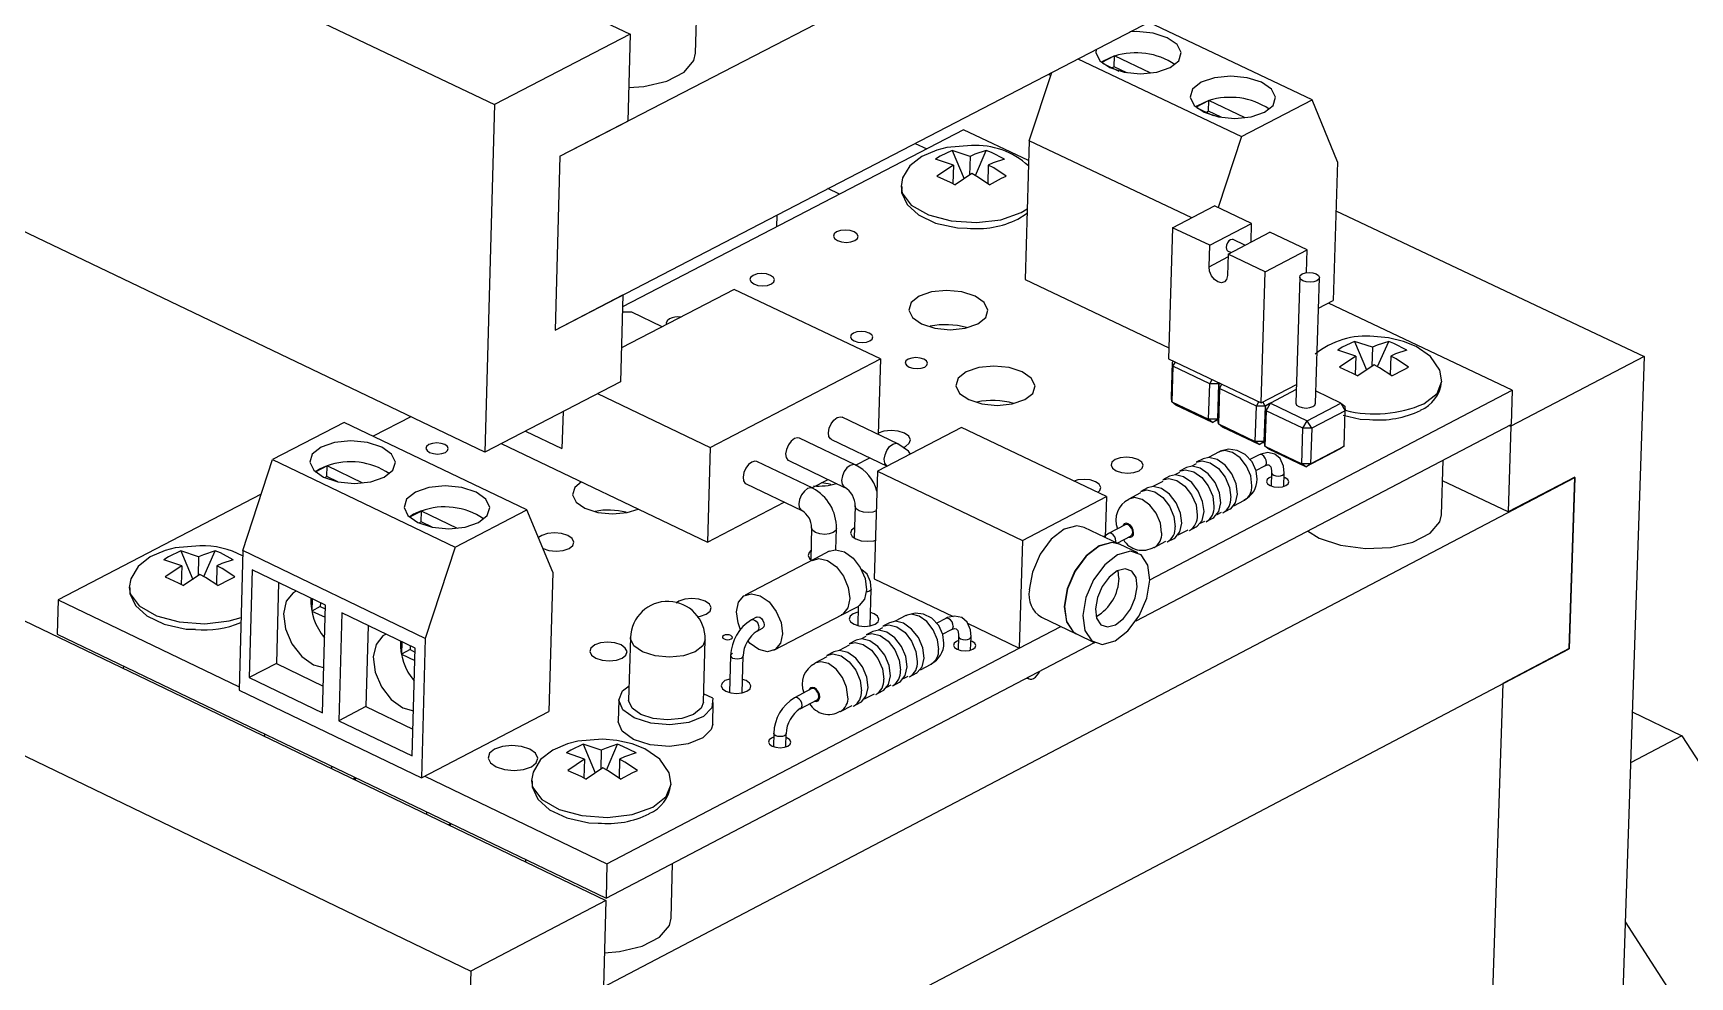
# Model space of a CAD drawing. Extents: x 0 to 159, y 0 to 236.
# Drawn here: x 142.83 to 153.61, y 147.94 to 154.09 of the extents above; entities that cross this region are included whole.
import ezdxf

# ---------------------------------------------------------------- set-up
doc = ezdxf.new("R2010")
doc.units = 0
doc.layers.get('0').update_dxf_attribs({"linetype": 'CONTINUOUS'})

msp = doc.modelspace()

# ---------------------------------------------------------------- linework, layer by layer
at = {"color": 7, "linetype": 'CONTINUOUS'}
for p, q in [((146.257, 153.285), (153.047, 156.799)), ((142.531, 156.067), (146.715, 154.08)), ((141.647, 155.614), (145.831, 153.623)), ((146.226, 152.154), (153.01, 155.674)), ((147.14, 153.956), (147.151, 154.319)), ((151.154, 153.653), (150.087, 154.158)), ((146.715, 154.08), (145.831, 153.623)), ((146.715, 154.08), (146.699, 153.514)), ((149.627, 153.919), (150.694, 153.413)), ((149.867, 153.938), (149.784, 153.895)), ((149.789, 153.891), (149.895, 153.84)), ((149.865, 153.868), (149.867, 153.938)), ((150.103, 153.826), (149.867, 153.938)), ((149.311, 153.386), (149.458, 153.831)), ((149.434, 153.819), (149.451, 153.811)), ((149.865, 153.868), (149.851, 153.861)), ((149.947, 153.829), (149.865, 153.868)), ((145.831, 153.623), (145.769, 151.36)), ((150.48, 153.648), (150.397, 153.605)), ((150.403, 153.6), (150.509, 153.55)), ((150.478, 153.578), (150.465, 153.571)), ((150.478, 153.578), (150.48, 153.648)), ((150.561, 153.539), (150.478, 153.578)), ((150.717, 153.536), (150.48, 153.648)), ((150.694, 153.413), (151.154, 153.653)), ((151.318, 153.25), (151.154, 153.653)), ((146.257, 153.285), (146.699, 153.514)), ((148.884, 153.457), (146.665, 152.306)), ((149.307, 153.257), (148.884, 153.457)), ((145.769, 151.36), (141.592, 153.358)), ((148.569, 153.369), (148.645, 153.333)), ((149.311, 153.386), (149.284, 152.483)), ((150.369, 152.885), (149.311, 153.386)), ((150.694, 153.413), (150.541, 152.951)), ((146.257, 153.285), (146.226, 152.154)), ((148.818, 153.228), (148.702, 153.266)), ((148.926, 153.284), (148.81, 153.323)), ((148.81, 153.323), (148.888, 153.139)), ((148.926, 153.284), (148.923, 153.162)), ((148.961, 153.159), (149.032, 153.323)), ((151.318, 153.25), (151.289, 152.346)), ((148.818, 153.228), (148.711, 153.156)), ((148.818, 153.228), (148.814, 153.108)), ((148.937, 153.172), (148.83, 153.1)), ((149.045, 153.228), (149.041, 153.107)), ((148.077, 153.038), (148.001, 153.075)), ((149.259, 152.919), (149.298, 152.942)), ((150.244, 152.82), (150.517, 152.962)), ((150.759, 152.848), (150.517, 152.962)), ((151.308, 152.931), (153.313, 151.981)), ((147.668, 152.902), (147.666, 152.825)), ((150.244, 152.82), (150.218, 151.967)), ((150.486, 152.706), (150.244, 152.82)), ((150.486, 152.706), (150.759, 152.848)), ((150.755, 152.727), (150.759, 152.848)), ((150.482, 152.566), (150.486, 152.706)), ((150.606, 152.649), (150.878, 152.791)), ((150.715, 152.706), (150.638, 152.743)), ((151.12, 152.676), (150.878, 152.791)), ((150.606, 152.649), (150.601, 152.509)), ((150.603, 152.67), (150.626, 152.659)), ((150.847, 152.534), (150.606, 152.649)), ((150.847, 152.534), (151.12, 152.676)), ((151.116, 152.528), (151.12, 152.676)), ((149.284, 152.483), (150.22, 152.038)), ((150.821, 151.68), (150.847, 152.534)), ((151.072, 152.499), (151.046, 151.681)), ((151.175, 151.677), (151.201, 152.495)), ((146.226, 152.154), (146.667, 152.383)), ((146.667, 152.383), (146.651, 151.818)), ((147.391, 152.419), (146.657, 152.038)), ((148.343, 151.966), (147.391, 152.419)), ((146.725, 152.27), (146.664, 152.27)), ((146.922, 152.176), (146.725, 152.27)), ((151.195, 152.296), (151.289, 152.346)), ((152.455, 151.763), (151.26, 152.33)), ((151.545, 152.042), (151.428, 152.08)), ((151.428, 152.08), (151.507, 151.895)), ((151.579, 151.916), (151.651, 152.08)), ((147.235, 151.389), (148.343, 151.966)), ((148.343, 151.966), (148.329, 151.475)), ((150.218, 151.967), (150.821, 151.68)), ((150.237, 151.715), (150.244, 151.946)), ((150.251, 151.951), (150.244, 151.946)), ((150.247, 151.918), (150.244, 151.946)), ((150.247, 151.918), (150.263, 151.946)), ((151.437, 151.985), (151.32, 152.023)), ((151.437, 151.985), (151.33, 151.913)), ((151.437, 151.985), (151.433, 151.864)), ((151.545, 152.042), (151.541, 151.918)), ((151.665, 151.985), (151.661, 151.864)), ((153.313, 151.981), (152.447, 151.528)), ((153.313, 151.981), (153.054, 144.213)), ((150.247, 151.918), (150.24, 151.687)), ((150.487, 151.804), (150.247, 151.918)), ((150.487, 151.804), (150.503, 151.832)), ((151.556, 151.928), (151.45, 151.856)), ((146.651, 151.818), (145.769, 151.36)), ((146.501, 151.74), (147.235, 151.389)), ((150.097, 150.529), (152.455, 151.763)), ((150.479, 151.573), (150.487, 151.804)), ((150.544, 151.804), (150.487, 151.804)), ((150.544, 151.804), (150.536, 151.573)), ((150.544, 151.804), (150.537, 151.815)), ((150.54, 151.571), (150.547, 151.802)), ((150.55, 151.774), (150.543, 151.543)), ((150.552, 151.808), (150.544, 151.804)), ((150.554, 151.807), (150.547, 151.802)), ((150.55, 151.774), (150.547, 151.802)), ((150.55, 151.774), (150.566, 151.801)), ((150.79, 151.659), (150.55, 151.774)), ((150.821, 151.68), (151.05, 151.8)), ((151.049, 151.766), (150.881, 151.679)), ((151.05, 151.8), (151.05, 151.8)), ((151.34, 151.679), (151.178, 151.756)), ((152.455, 151.763), (152.448, 151.54)), ((146.277, 151.624), (146.27, 151.382)), ((150.24, 151.687), (150.237, 151.715)), ((150.24, 151.687), (150.479, 151.573)), ((150.266, 151.666), (150.24, 151.687)), ((150.505, 151.552), (150.266, 151.666)), ((150.782, 151.429), (150.79, 151.659)), ((150.79, 151.659), (150.806, 151.687)), ((150.847, 151.659), (150.79, 151.659)), ((150.847, 151.659), (150.831, 151.686)), ((150.847, 151.659), (150.839, 151.429)), ((150.843, 151.427), (150.85, 151.658)), ((150.853, 151.629), (150.846, 151.399)), ((150.874, 151.674), (150.847, 151.659)), ((150.881, 151.679), (150.85, 151.658)), ((150.853, 151.629), (150.85, 151.658)), ((150.853, 151.629), (150.881, 151.679)), ((151.093, 151.515), (150.853, 151.629)), ((150.881, 151.679), (151.121, 151.564)), ((151.121, 151.564), (151.34, 151.679)), ((151.368, 151.629), (151.15, 151.515)), ((151.34, 151.679), (151.368, 151.629)), ((151.34, 151.679), (151.366, 151.658)), ((151.361, 151.399), (151.368, 151.629)), ((151.366, 151.658), (151.368, 151.629)), ((144.853, 151.552), (144.387, 151.311)), ((146.042, 150.983), (144.853, 151.552)), ((145.287, 151.59), (145.041, 151.463)), ((148.457, 151.414), (148.094, 151.587)), ((148.87, 151.52), (148.324, 151.235)), ((149.814, 151.07), (148.87, 151.52)), ((150.007, 150.262), (152.448, 151.54)), ((150.536, 151.573), (150.479, 151.573)), ((150.505, 151.552), (150.479, 151.573)), ((150.505, 151.552), (150.536, 151.573)), ((150.54, 151.57), (150.505, 151.552)), ((150.536, 151.573), (150.54, 151.575)), ((150.543, 151.543), (150.54, 151.571)), ((150.543, 151.543), (150.782, 151.429)), ((150.569, 151.522), (150.543, 151.543)), ((150.809, 151.408), (150.569, 151.522)), ((151.086, 151.284), (151.093, 151.515)), ((151.093, 151.515), (151.121, 151.564)), ((151.15, 151.515), (151.093, 151.515)), ((151.15, 151.515), (151.121, 151.564)), ((151.15, 151.515), (151.143, 151.284)), ((152.447, 151.528), (152.429, 150.97)), ((152.436, 151.534), (152.447, 151.528)), ((145.875, 151.415), (147.217, 150.773)), ((146.032, 151.496), (146.27, 151.382)), ((148.179, 151.276), (147.816, 151.45)), ((148.024, 151.442), (148.387, 151.268)), ((150.839, 151.429), (150.782, 151.429)), ((150.809, 151.408), (150.782, 151.429)), ((150.809, 151.408), (150.839, 151.429)), ((150.843, 151.426), (150.809, 151.408)), ((150.839, 151.429), (150.843, 151.431)), ((150.846, 151.399), (150.843, 151.427)), ((144.192, 150.718), (144.387, 151.311)), ((144.387, 151.311), (145.576, 150.741)), ((147.235, 151.389), (147.217, 150.773)), ((147.902, 151.125), (147.538, 151.298)), ((147.746, 151.304), (148.109, 151.13)), ((148.181, 151.275), (148.273, 151.323)), ((150.443, 151.316), (150.399, 151.293)), ((150.547, 151.361), (150.478, 151.325)), ((150.807, 151.342), (150.748, 151.311)), ((150.846, 151.399), (151.086, 151.284)), ((150.872, 151.378), (150.846, 151.399)), ((151.112, 151.264), (150.872, 151.378)), ((151.33, 151.378), (151.112, 151.264)), ((151.143, 151.284), (151.361, 151.399)), ((151.361, 151.399), (151.33, 151.378)), ((151.994, 150.952), (152.005, 151.308)), ((144.741, 151.27), (144.664, 151.23)), ((144.739, 151.2), (144.725, 151.192)), ((144.739, 151.2), (144.741, 151.27)), ((144.811, 151.165), (144.739, 151.2)), ((144.975, 151.158), (144.741, 151.27)), ((146.101, 147.649), (152.862, 151.194)), ((148.324, 151.235), (148.303, 150.535)), ((148.324, 151.235), (149.268, 150.785)), ((150.225, 151.202), (150.182, 151.179)), ((150.289, 151.226), (150.26, 151.211)), ((150.334, 151.259), (150.29, 151.236)), ((150.398, 151.283), (150.369, 151.268)), ((150.787, 151.24), (150.844, 151.27)), ((150.889, 151.224), (150.887, 151.138)), ((150.889, 151.224), (150.89, 151.223)), ((150.968, 151.136), (150.97, 151.222)), ((151.143, 151.284), (151.086, 151.284)), ((151.112, 151.264), (151.086, 151.284)), ((151.112, 151.264), (151.143, 151.284)), ((152.862, 151.197), (152.429, 150.97)), ((152.825, 150.082), (152.862, 151.197)), ((152.862, 151.194), (152.825, 150.079)), ((152.862, 151.194), (152.859, 151.195)), ((144.313, 151.085), (142.99, 150.398)), ((147.468, 151.152), (147.832, 150.979)), ((147.896, 151.127), (148.002, 151.182)), ((150.036, 151.094), (149.959, 151.054)), ((150.081, 151.126), (150.037, 151.104)), ((150.18, 151.169), (150.116, 151.136)), ((152.429, 150.97), (152.001, 151.173)), ((145.355, 150.976), (145.278, 150.936)), ((145.353, 150.906), (145.355, 150.976)), ((145.59, 150.863), (145.355, 150.976)), ((145.576, 150.741), (146.042, 150.983)), ((146.21, 150.579), (146.042, 150.983)), ((147.217, 150.773), (147.717, 151.034)), ((148.178, 151.009), (148.172, 150.8)), ((149.268, 150.785), (149.814, 151.07)), ((149.814, 151.07), (149.806, 150.804)), ((150.534, 150.953), (150.563, 150.968)), ((150.572, 150.964), (150.615, 150.987)), ((150.643, 151.01), (150.712, 151.046)), ((145.353, 150.906), (145.338, 150.898)), ((145.425, 150.871), (145.353, 150.906)), ((147.895, 150.867), (147.889, 150.66)), ((148.053, 150.724), (148.057, 150.862)), ((149.897, 150.76), (149.67, 150.869)), ((149.936, 150.887), (149.827, 150.83)), ((150.354, 150.85), (150.398, 150.873)), ((150.425, 150.896), (150.454, 150.911)), ((150.463, 150.907), (150.506, 150.93)), ((146.138, 150.817), (146.117, 150.803)), ((149.268, 150.785), (149.247, 150.084)), ((149.827, 150.83), (149.797, 150.808)), ((149.883, 150.767), (149.974, 150.815)), ((150.018, 150.703), (149.899, 150.76)), ((150.125, 150.739), (150.201, 150.779)), ((150.21, 150.775), (150.254, 150.797)), ((150.281, 150.821), (150.345, 150.854)), ((143.796, 150.62), (143.679, 150.659)), ((143.905, 150.677), (143.789, 150.716)), ((143.789, 150.716), (143.867, 150.531)), ((143.905, 150.677), (143.902, 150.555)), ((143.94, 150.549), (144.012, 150.716)), ((144.192, 150.718), (144.168, 149.81)), ((145.38, 150.147), (144.192, 150.718)), ((145.576, 150.741), (145.38, 150.147)), ((147.908, 150.661), (147.462, 150.428)), ((148.009, 150.714), (147.892, 150.652)), ((143.796, 150.62), (143.688, 150.548)), ((143.796, 150.62), (143.792, 150.498)), ((143.914, 150.563), (143.807, 150.491)), ((144.024, 150.62), (144.021, 150.496)), ((144.253, 150.593), (144.235, 149.892)), ((144.73, 150.364), (144.253, 150.593)), ((146.21, 150.579), (146.185, 149.672)), ((149.895, 150.539), (149.891, 150.588)), ((142.391, 150.445), (146.556, 148.441)), ((144.425, 150.511), (144.411, 149.983)), ((148.276, 150.228), (148.283, 150.468)), ((148.303, 150.535), (148.816, 150.29)), ((142.99, 150.398), (142.984, 150.174)), ((142.99, 150.398), (144.169, 149.831)), ((144.645, 150.405), (144.642, 150.325)), ((144.697, 150.354), (144.642, 150.325)), ((144.642, 150.325), (144.728, 150.284)), ((144.698, 150.379), (144.697, 150.354)), ((144.697, 150.354), (144.729, 150.339)), ((144.711, 149.663), (144.73, 150.364)), ((147.03, 150.39), (147.013, 150.377)), ((148.079, 150.294), (148.197, 150.355)), ((148.198, 150.356), (148.195, 150.23)), ((144.837, 150.313), (144.818, 149.611)), ((145.314, 150.084), (144.837, 150.313)), ((145.008, 150.23), (144.994, 149.703)), ((147.537, 150.285), (147.503, 150.267)), ((147.541, 150.195), (147.575, 150.213)), ((147.65, 150.07), (148.096, 150.303)), ((148.357, 150.216), (148.328, 150.201)), ((148.403, 150.249), (148.359, 150.226)), ((148.508, 150.295), (148.438, 150.258)), ((148.769, 150.276), (148.709, 150.245)), ((148.91, 150.245), (149.247, 150.084)), ((149.247, 150.084), (149.517, 150.225)), ((149.391, 150.285), (149.618, 150.177)), ((142.984, 150.174), (146.557, 148.455)), ((145.228, 150.125), (145.226, 150.045)), ((145.38, 150.147), (145.356, 149.239)), ((146.557, 148.455), (149.737, 150.12)), ((146.716, 150.152), (146.704, 149.745)), ((147.191, 149.731), (147.202, 150.138)), ((148.184, 150.135), (148.14, 150.112)), ((148.248, 150.159), (148.219, 150.144)), ((148.293, 150.192), (148.25, 150.169)), ((148.748, 150.174), (148.806, 150.204)), ((148.852, 150.158), (148.849, 150.072)), ((148.852, 150.158), (148.852, 150.157)), ((148.93, 150.07), (148.933, 150.156)), ((149.619, 150.176), (149.739, 150.119)), ((145.281, 150.074), (145.226, 150.045)), ((145.226, 150.045), (145.312, 150.004)), ((145.282, 150.099), (145.281, 150.074)), ((145.281, 150.074), (145.313, 150.058)), ((145.295, 149.382), (145.314, 150.084)), ((146.07, 146.528), (152.825, 150.079)), ((146.563, 148.679), (149.247, 150.084)), ((147.368, 150.035), (147.361, 149.795)), ((147.442, 149.792), (147.449, 150.033)), ((147.994, 150.026), (147.917, 149.986)), ((148.039, 150.059), (147.995, 150.036)), ((148.139, 150.102), (148.074, 150.068)), ((152.825, 150.082), (152.393, 149.854)), ((141.511, 149.989), (145.676, 147.98)), ((143.416, 149.966), (143.415, 149.952)), ((144.411, 149.983), (144.235, 149.892)), ((144.235, 149.892), (144.711, 149.663)), ((144.411, 149.983), (144.716, 149.837)), ((144.652, 149.975), (144.719, 149.957)), ((148.494, 149.886), (148.523, 149.901)), ((148.532, 149.897), (148.576, 149.92)), ((148.603, 149.943), (148.673, 149.98)), ((144.168, 149.81), (145.356, 149.239)), ((147.251, 149.757), (147.192, 149.786)), ((147.893, 149.818), (147.784, 149.761)), ((148.24, 149.753), (148.304, 149.786)), ((148.313, 149.782), (148.357, 149.805)), ((148.384, 149.829), (148.413, 149.844)), ((148.423, 149.839), (148.466, 149.862)), ((149.296, 149.889), (149.31, 149.883)), ((152.393, 149.854), (152.247, 145.403)), ((144.994, 149.703), (144.818, 149.611)), ((144.994, 149.703), (145.3, 149.556)), ((145.235, 149.695), (145.303, 149.676)), ((146.64, 149.747), (146.636, 149.607)), ((147.251, 149.589), (147.255, 149.729)), ((147.821, 149.689), (147.931, 149.747)), ((148.083, 149.671), (148.159, 149.711)), ((148.168, 149.706), (148.212, 149.729)), ((144.818, 149.611), (145.295, 149.382)), ((145.356, 149.239), (146.185, 149.672)), ((153.236, 149.668), (153.56, 149.513)), ((144.332, 149.511), (144.339, 149.522)), ((147.649, 149.529), (147.646, 149.443)), ((147.727, 149.44), (147.73, 149.527)), ((153.56, 149.513), (153.225, 149.336)), ((153.56, 149.513), (159.08, 140.966)), ((146.416, 149.361), (146.299, 149.401)), ((146.416, 149.361), (146.308, 149.288)), ((146.526, 149.419), (146.408, 149.458)), ((146.408, 149.458), (146.487, 149.272)), ((146.416, 149.361), (146.412, 149.239)), ((146.526, 149.419), (146.522, 149.295)), ((146.56, 149.29), (146.632, 149.458)), ((146.645, 149.361), (146.642, 149.238)), ((144.77, 149.314), (144.77, 149.3)), ((145.377, 149.25), (146.563, 148.679)), ((146.535, 149.304), (146.428, 149.231)), ((145.389, 149.016), (145.389, 149.002)), ((146.033, 148.706), (146.033, 148.692)), ((146.563, 148.679), (146.557, 148.455)), ((146.98, 148.326), (146.99, 148.682)), ((146.556, 148.441), (145.676, 147.98)), ((146.556, 148.441), (146.54, 147.879)), ((153.19, 148.301), (158.224, 140.503)), ((145.676, 147.98), (145.462, 140.163))]:
    msp.add_line(p, q, dxfattribs=at)
at = {"color": 8, "linetype": 'CONTINUOUS'}
for p, q in [((150.482, 152.566), (150.605, 152.63)), ((144.912, 149.232), (144.923, 149.241)), ((145.531, 148.934), (145.542, 148.943))]:
    msp.add_line(p, q, dxfattribs=at)
at = {"color": 7, "linetype": 'CONTINUOUS'}
for points in [[(149.747, 153.981), (149.745, 153.96), (149.771, 153.907), (149.836, 153.862), (149.929, 153.833), (150.036, 153.822), (150.141, 153.833), (150.229, 153.862), (150.285, 153.907), (150.301, 153.96), (150.275, 154.012), (150.21, 154.057), (150.118, 154.087), (150.01, 154.097), (149.967, 154.095)], [(146.705, 153.732), (146.804, 153.74), (146.952, 153.775), (147.065, 153.833), (147.129, 153.908), (147.14, 153.956)], [(149.867, 153.938), (149.788, 153.902), (149.783, 153.898)], [(150.431, 153.767), (150.375, 153.722), (150.359, 153.669), (150.385, 153.616), (150.45, 153.572), (150.543, 153.542), (150.65, 153.531), (150.755, 153.542), (150.843, 153.572), (150.899, 153.616), (150.915, 153.669), (150.889, 153.722), (150.824, 153.767), (150.731, 153.796), (150.624, 153.807), (150.518, 153.796), (150.431, 153.767)], [(150.48, 153.648), (150.402, 153.611), (150.396, 153.607)], [(148.935, 153.355), (148.775, 153.342), (148.71, 153.326), (148.613, 153.284), (148.535, 153.223), (148.486, 153.144), (148.477, 153.089)], [(148.81, 153.323), (148.731, 153.285), (148.702, 153.266)], [(149.032, 153.323), (148.958, 153.299), (148.926, 153.284)], [(149.151, 153.266), (149.066, 153.309), (149.032, 153.323)], [(149.151, 153.266), (149.077, 153.242), (149.045, 153.228)], [(148.711, 153.156), (148.796, 153.117), (148.83, 153.1)], [(149.052, 153.1), (148.971, 153.153), (148.937, 153.172)], [(149.161, 153.156), (149.08, 153.209), (149.045, 153.228)], [(149.052, 153.1), (149.131, 153.142), (149.161, 153.156)], [(148.477, 153.091), (148.484, 153.046), (148.544, 152.968), (148.655, 152.905), (148.803, 152.865), (148.968, 152.854), (149.127, 152.872), (149.259, 152.919)], [(148.482, 153.089), (148.48, 153.05), (148.517, 152.971), (148.59, 152.904), (148.702, 152.85), (148.844, 152.819), (148.907, 152.817)], [(149.237, 152.876), (149.292, 152.911), (149.296, 152.915)], [(148.058, 152.793), (148.042, 152.78), (148.037, 152.765), (148.044, 152.749), (148.063, 152.736), (148.09, 152.728), (148.121, 152.725), (148.151, 152.728), (148.177, 152.736), (148.193, 152.749), (148.198, 152.765), (148.19, 152.78), (148.172, 152.793), (148.145, 152.801), (148.114, 152.804), (148.083, 152.801), (148.058, 152.793)], [(150.638, 152.743), (150.632, 152.744), (150.621, 152.742), (150.611, 152.734), (150.602, 152.721), (150.596, 152.707), (150.593, 152.692), (150.595, 152.68), (150.6, 152.672), (150.603, 152.67)], [(147.514, 152.51), (147.498, 152.497), (147.493, 152.482), (147.501, 152.467), (147.519, 152.454), (147.546, 152.445), (147.577, 152.442), (147.608, 152.445), (147.633, 152.454), (147.649, 152.467), (147.654, 152.482), (147.647, 152.497), (147.628, 152.51), (147.601, 152.519), (147.57, 152.522), (147.54, 152.519), (147.514, 152.51)], [(150.601, 152.509), (150.596, 152.484), (150.582, 152.468), (150.562, 152.462), (150.539, 152.467), (150.517, 152.483), (150.498, 152.508), (150.485, 152.537), (150.482, 152.566)], [(151.184, 152.475), (151.164, 152.468), (151.139, 152.465), (151.115, 152.468), (151.093, 152.475), (151.078, 152.485), (151.072, 152.497), (151.076, 152.51), (151.089, 152.52), (151.109, 152.527), (151.133, 152.529), (151.158, 152.527), (151.18, 152.52), (151.195, 152.51), (151.201, 152.497), (151.197, 152.485), (151.184, 152.475)], [(148.595, 152.374), (148.543, 152.333), (148.528, 152.284), (148.552, 152.235), (148.611, 152.194), (148.697, 152.166), (148.797, 152.156), (148.895, 152.166), (148.976, 152.194), (149.028, 152.235), (149.043, 152.284), (149.019, 152.333), (148.959, 152.374), (148.873, 152.402), (148.774, 152.412), (148.676, 152.402), (148.595, 152.374)], [(146.97, 152.228), (146.954, 152.215), (146.949, 152.199), (146.951, 152.191)], [(148.167, 152.134), (148.153, 152.123), (148.148, 152.109), (148.155, 152.095), (148.172, 152.083), (148.196, 152.076), (148.224, 152.073), (148.252, 152.076), (148.274, 152.083), (148.289, 152.095), (148.293, 152.109), (148.287, 152.123), (148.27, 152.134), (148.246, 152.142), (148.218, 152.145), (148.19, 152.142), (148.167, 152.134)], [(151.428, 152.08), (151.349, 152.042), (151.32, 152.023)], [(151.651, 152.08), (151.577, 152.056), (151.545, 152.042)], [(151.997, 151.818), (151.985, 151.893), (151.924, 151.981), (151.829, 152.047), (151.748, 152.08), (151.649, 152.104), (151.555, 152.113)], [(151.77, 152.023), (151.685, 152.067), (151.651, 152.08)], [(148.524, 151.964), (148.509, 151.953), (148.505, 151.939), (148.512, 151.925), (148.529, 151.913), (148.553, 151.906), (148.581, 151.903), (148.608, 151.906), (148.631, 151.913), (148.646, 151.925), (148.65, 151.939), (148.643, 151.953), (148.626, 151.964), (148.602, 151.972), (148.574, 151.975), (148.547, 151.972), (148.524, 151.964)], [(151.77, 152.023), (151.696, 151.999), (151.665, 151.985)], [(151.781, 151.913), (151.699, 151.966), (151.665, 151.985)], [(148.901, 151.882), (148.849, 151.841), (148.834, 151.791), (148.858, 151.742), (148.918, 151.701), (149.004, 151.673), (149.103, 151.663), (149.201, 151.673), (149.282, 151.701), (149.334, 151.742), (149.35, 151.791), (149.325, 151.841), (149.266, 151.882), (149.18, 151.91), (149.08, 151.92), (148.983, 151.91), (148.901, 151.882)], [(151.33, 151.913), (151.415, 151.873), (151.45, 151.856)], [(151.672, 151.856), (151.591, 151.909), (151.556, 151.928)], [(151.672, 151.856), (151.752, 151.898), (151.781, 151.913)], [(151.88, 151.674), (151.967, 151.742), (151.998, 151.822)], [(151.046, 151.681), (151.046, 151.679), (151.052, 151.666), (151.067, 151.656), (151.089, 151.649), (151.114, 151.646), (151.138, 151.649), (151.158, 151.656)], [(151.158, 151.656), (151.171, 151.666), (151.175, 151.677)], [(148.024, 151.442), (148.019, 151.445), (148.008, 151.462), (148.004, 151.486), (148.009, 151.515), (148.022, 151.544), (148.04, 151.568), (148.061, 151.585), (148.082, 151.59), (148.094, 151.587)], [(151.354, 151.599), (151.465, 151.574), (151.527, 151.572)], [(145.113, 151.196), (145.17, 151.241), (145.187, 151.294), (145.161, 151.347), (145.097, 151.392), (145.004, 151.423), (144.896, 151.433), (144.79, 151.423), (144.702, 151.392), (144.645, 151.347), (144.628, 151.294), (144.654, 151.241), (144.718, 151.196), (144.811, 151.165), (144.919, 151.155), (145.025, 151.165), (145.113, 151.196)], [(145.404, 151.409), (145.389, 151.397), (145.385, 151.383), (145.392, 151.369), (145.408, 151.357), (145.433, 151.35), (145.461, 151.347), (145.488, 151.35), (145.511, 151.357), (145.526, 151.369), (145.53, 151.383), (145.524, 151.397), (145.507, 151.409), (145.483, 151.416), (145.455, 151.419), (145.427, 151.416), (145.404, 151.409)], [(147.816, 151.45), (147.804, 151.452), (147.783, 151.447), (147.762, 151.43), (147.744, 151.406), (147.731, 151.377), (147.726, 151.348), (147.73, 151.324), (147.741, 151.307), (147.746, 151.304)], [(148.49, 151.39), (148.506, 151.397), (148.531, 151.417), (148.538, 151.44), (148.527, 151.463), (148.499, 151.482), (148.458, 151.495), (148.412, 151.5), (148.366, 151.495), (148.328, 151.482), (148.328, 151.482)], [(148.538, 151.347), (148.525, 151.365), (148.457, 151.414)], [(147.505, 151.295), (147.484, 151.279), (147.466, 151.255), (147.454, 151.226), (147.449, 151.197), (147.452, 151.172), (147.463, 151.156), (147.468, 151.152)], [(147.538, 151.298), (147.526, 151.301), (147.505, 151.295)], [(149.871, 151.311), (149.85, 151.294), (149.844, 151.274), (149.854, 151.254), (149.878, 151.237), (149.913, 151.226), (149.954, 151.222), (149.993, 151.226), (150.026, 151.237), (150.047, 151.254), (150.054, 151.274), (150.044, 151.294), (150.019, 151.311), (149.984, 151.322), (149.944, 151.326), (149.904, 151.322), (149.871, 151.311)], [(150.399, 151.293), (150.437, 151.302), (150.49, 151.289), (150.543, 151.252), (150.586, 151.196), (150.614, 151.129), (150.623, 151.063)], [(150.615, 150.987), (150.623, 150.991), (150.654, 151.029), (150.666, 151.086), (150.658, 151.152), (150.63, 151.219), (150.586, 151.275), (150.534, 151.312), (150.481, 151.325), (150.443, 151.316)], [(150.795, 151.183), (150.788, 151.238), (150.762, 151.296), (150.717, 151.344), (150.664, 151.371), (150.608, 151.378), (150.555, 151.365), (150.547, 151.359)], [(150.97, 151.222), (150.966, 151.268), (150.945, 151.318), (150.91, 151.347), (150.864, 151.358), (150.819, 151.347), (150.807, 151.342)], [(150.182, 151.179), (150.22, 151.188), (150.273, 151.175), (150.325, 151.138), (150.368, 151.082), (150.397, 151.016), (150.405, 150.949)], [(150.398, 150.873), (150.405, 150.877), (150.436, 150.915), (150.449, 150.972), (150.44, 151.038), (150.412, 151.105), (150.369, 151.161), (150.316, 151.198), (150.263, 151.211), (150.225, 151.202)], [(150.29, 151.236), (150.329, 151.245), (150.382, 151.232), (150.434, 151.195), (150.477, 151.139), (150.506, 151.072), (150.514, 151.006)], [(150.506, 150.93), (150.514, 150.934), (150.545, 150.972), (150.558, 151.029), (150.549, 151.095), (150.521, 151.162), (150.477, 151.218), (150.425, 151.255), (150.372, 151.268), (150.334, 151.259)], [(150.844, 151.27), (150.862, 151.277), (150.872, 151.276), (150.883, 151.263), (150.889, 151.24), (150.889, 151.224)], [(150.889, 151.198), (150.874, 151.193), (150.86, 151.181), (150.856, 151.167), (150.862, 151.153), (150.879, 151.142), (150.904, 151.134), (150.932, 151.131), (150.959, 151.134), (150.982, 151.142), (150.996, 151.153), (151.001, 151.167), (150.994, 151.181), (150.977, 151.193), (150.969, 151.196)], [(145.727, 150.901), (145.784, 150.946), (145.801, 151), (145.775, 151.053), (145.711, 151.098), (145.618, 151.129), (145.51, 151.139), (145.404, 151.129), (145.316, 151.098), (145.259, 151.053), (145.242, 151), (145.267, 150.946), (145.332, 150.901), (145.425, 150.871), (145.533, 150.86), (145.639, 150.871), (145.727, 150.901)], [(146.397, 151.166), (146.354, 151.13), (146.339, 151.082), (146.362, 151.034), (146.42, 150.994), (146.503, 150.967), (146.6, 150.957), (146.694, 150.967), (146.765, 150.989)], [(148.021, 151.149), (148.002, 151.153), (147.96, 151.16)], [(149.757, 151.097), (149.771, 151.11), (149.777, 151.13), (149.767, 151.15), (149.743, 151.167), (149.708, 151.178), (149.668, 151.182), (149.628, 151.178), (149.603, 151.17)], [(150.037, 151.104), (150.076, 151.113), (150.129, 151.1), (150.181, 151.063), (150.224, 151.007), (150.253, 150.94), (150.261, 150.874)], [(150.254, 150.797), (150.261, 150.802), (150.292, 150.84), (150.305, 150.896), (150.296, 150.963), (150.268, 151.029), (150.224, 151.086), (150.172, 151.123), (150.119, 151.136), (150.081, 151.126)], [(148.174, 150.867), (148.155, 150.851), (148.149, 150.831), (148.159, 150.811), (148.183, 150.794), (148.218, 150.783), (148.259, 150.779), (148.299, 150.783), (148.311, 150.786)], [(149.67, 150.869), (149.622, 150.88), (149.539, 150.857), (149.455, 150.792), (149.382, 150.695), (149.332, 150.579), (149.312, 150.463)], [(149.974, 150.815), (149.975, 150.816), (149.982, 150.824), (149.985, 150.837), (149.983, 150.851), (149.977, 150.865), (149.967, 150.878), (149.956, 150.886), (149.944, 150.889), (149.936, 150.887)], [(151.122, 150.846), (151.198, 150.8), (151.338, 150.753), (151.5, 150.731), (151.663, 150.738), (151.809, 150.773), (151.92, 150.831), (151.983, 150.906), (151.994, 150.952)], [(146.147, 150.731), (146.185, 150.719), (146.232, 150.714), (146.278, 150.719), (146.316, 150.732), (146.341, 150.751), (146.348, 150.774), (146.337, 150.798), (146.309, 150.817), (146.268, 150.83), (146.222, 150.835), (146.176, 150.83), (146.138, 150.817), (146.138, 150.817)], [(149.897, 150.76), (149.849, 150.771), (149.766, 150.749), (149.682, 150.684), (149.609, 150.586), (149.559, 150.47), (149.539, 150.354), (149.553, 150.256), (149.597, 150.19), (149.618, 150.177)], [(149.899, 150.76), (149.85, 150.771), (149.767, 150.748), (149.683, 150.683), (149.611, 150.585), (149.56, 150.47), (149.541, 150.354), (149.554, 150.255), (149.598, 150.189), (149.619, 150.176)], [(143.913, 150.749), (143.752, 150.736), (143.687, 150.719), (143.59, 150.677), (143.511, 150.615), (143.463, 150.535), (143.453, 150.479)], [(143.789, 150.716), (143.709, 150.677), (143.679, 150.659)], [(144.012, 150.716), (143.937, 150.691), (143.905, 150.677)], [(144.131, 150.659), (144.047, 150.703), (144.012, 150.716)], [(144.131, 150.659), (144.056, 150.634), (144.024, 150.62)], [(147.891, 150.719), (147.878, 150.707), (147.872, 150.687), (147.882, 150.667), (147.896, 150.655)], [(148.009, 150.714), (148.051, 150.724), (148.108, 150.71), (148.165, 150.669), (148.212, 150.608), (148.243, 150.536), (148.252, 150.463), (148.239, 150.402), (148.205, 150.36), (148.197, 150.355)], [(150.097, 150.525), (150.083, 150.624), (150.039, 150.69), (149.97, 150.714), (149.887, 150.691), (149.803, 150.626), (149.73, 150.528), (149.68, 150.413), (149.66, 150.297), (149.674, 150.198), (149.718, 150.132), (149.787, 150.108), (149.87, 150.131), (149.954, 150.196), (150.027, 150.293), (150.077, 150.409), (150.097, 150.525)], [(143.688, 150.548), (143.772, 150.508), (143.807, 150.491)], [(144.03, 150.491), (143.949, 150.544), (143.914, 150.563)], [(144.14, 150.548), (144.059, 150.601), (144.024, 150.62)], [(144.03, 150.491), (144.11, 150.533), (144.14, 150.548)], [(148.283, 150.468), (148.278, 150.515), (148.257, 150.564), (148.222, 150.594), (148.219, 150.594)], [(150.015, 150.482), (150.007, 150.544), (149.979, 150.585), (149.936, 150.6), (149.884, 150.586), (149.831, 150.545), (149.786, 150.484), (149.755, 150.412), (149.742, 150.339), (149.75, 150.278), (149.778, 150.236), (149.821, 150.222), (149.873, 150.236), (149.926, 150.276), (149.971, 150.337), (150.002, 150.41), (150.015, 150.482)], [(143.453, 150.48), (143.46, 150.437), (143.519, 150.358), (143.63, 150.294), (143.779, 150.254), (143.945, 150.242), (144.105, 150.261), (144.181, 150.283)], [(143.458, 150.479), (143.457, 150.44), (143.494, 150.36), (143.567, 150.293), (143.681, 150.239), (143.823, 150.207), (143.884, 150.206)], [(144.541, 150.455), (144.521, 150.444), (144.476, 150.389), (144.458, 150.306), (144.471, 150.209), (144.512, 150.112), (144.576, 150.03), (144.652, 149.975)], [(147.407, 150.32), (147.42, 150.382), (147.454, 150.423), (147.504, 150.438), (147.561, 150.424), (147.618, 150.384), (147.665, 150.322), (147.696, 150.25), (147.705, 150.177), (147.692, 150.116), (147.658, 150.074), (147.608, 150.06), (147.551, 150.074), (147.494, 150.114), (147.48, 150.13)], [(147.151, 150.288), (147.171, 150.291), (147.209, 150.304), (147.234, 150.324), (147.241, 150.347), (147.23, 150.37), (147.202, 150.39), (147.161, 150.403), (147.115, 150.407), (147.069, 150.403), (147.03, 150.39), (147.03, 150.39)], [(147.432, 150.203), (147.416, 150.248), (147.407, 150.32)], [(147.502, 150.266), (147.502, 150.266), (147.503, 150.267)], [(147.537, 150.285), (147.545, 150.287), (147.557, 150.284), (147.568, 150.276), (147.578, 150.264), (147.584, 150.249), (147.586, 150.235), (147.583, 150.222), (147.576, 150.214), (147.575, 150.213)], [(148.165, 150.307), (148.145, 150.292), (148.139, 150.273), (148.148, 150.255), (148.171, 150.239), (148.203, 150.228), (148.241, 150.225), (148.277, 150.228), (148.308, 150.239), (148.328, 150.255), (148.333, 150.273), (148.324, 150.292), (148.302, 150.307), (148.278, 150.316)], [(148.197, 150.318), (148.195, 150.318), (148.165, 150.307)], [(148.359, 150.226), (148.397, 150.236), (148.45, 150.223), (148.503, 150.185), (148.546, 150.129), (148.574, 150.062), (148.583, 149.996)], [(148.576, 149.92), (148.583, 149.924), (148.614, 149.962), (148.627, 150.019), (148.618, 150.085), (148.59, 150.152), (148.546, 150.208), (148.494, 150.246), (148.441, 150.258), (148.403, 150.249)], [(148.756, 150.116), (148.749, 150.172), (148.723, 150.23), (148.677, 150.278), (148.624, 150.305), (148.569, 150.312), (148.516, 150.299), (148.508, 150.293)], [(148.933, 150.156), (148.929, 150.203), (148.907, 150.252), (148.872, 150.282), (148.826, 150.292), (148.78, 150.282), (148.769, 150.276)], [(145.125, 150.175), (145.105, 150.164), (145.06, 150.108), (145.042, 150.026), (145.055, 149.928), (145.096, 149.831), (145.159, 149.749), (145.235, 149.695)], [(146.483, 150.104), (146.458, 150.084), (146.451, 150.061), (146.462, 150.038), (146.49, 150.018), (146.531, 150.005), (146.577, 150.001), (146.624, 150.005), (146.662, 150.018), (146.686, 150.038), (146.694, 150.061), (146.682, 150.084), (146.655, 150.104), (146.614, 150.117), (146.567, 150.122), (146.521, 150.117), (146.483, 150.104)], [(147.323, 150.166), (147.316, 150.16), (147.314, 150.154), (147.317, 150.148), (147.325, 150.143), (147.336, 150.139), (147.348, 150.138), (147.36, 150.139), (147.371, 150.143), (147.377, 150.148), (147.379, 150.154), (147.376, 150.16), (147.369, 150.166), (147.358, 150.169), (147.345, 150.17), (147.333, 150.169), (147.323, 150.166)], [(148.14, 150.112), (148.178, 150.121), (148.231, 150.108), (148.284, 150.071), (148.327, 150.015), (148.356, 149.948), (148.364, 149.881)], [(148.357, 149.805), (148.364, 149.809), (148.396, 149.847), (148.408, 149.904), (148.399, 149.971), (148.371, 150.037), (148.327, 150.094), (148.275, 150.131), (148.222, 150.144), (148.184, 150.135)], [(148.25, 150.169), (148.288, 150.178), (148.341, 150.166), (148.393, 150.128), (148.437, 150.072), (148.465, 150.005), (148.474, 149.939)], [(148.466, 149.862), (148.474, 149.867), (148.505, 149.905), (148.517, 149.961), (148.509, 150.028), (148.48, 150.095), (148.437, 150.151), (148.385, 150.188), (148.332, 150.201), (148.293, 150.192)], [(148.806, 150.204), (148.824, 150.211), (148.835, 150.21), (148.846, 150.198), (148.851, 150.175), (148.852, 150.158)], [(148.851, 150.133), (148.837, 150.127), (148.822, 150.115), (148.818, 150.101), (148.825, 150.087), (148.842, 150.076), (148.866, 150.068), (148.894, 150.065), (148.922, 150.068), (148.945, 150.076), (148.959, 150.087), (148.964, 150.101), (148.957, 150.115), (148.94, 150.127), (148.932, 150.13)], [(147.379, 150.048), (147.37, 150.042), (147.368, 150.035)], [(147.995, 150.036), (148.034, 150.046), (148.087, 150.033), (148.139, 149.995), (148.182, 149.939), (148.211, 149.872), (148.219, 149.806)], [(148.212, 149.729), (148.22, 149.734), (148.251, 149.772), (148.263, 149.828), (148.255, 149.895), (148.226, 149.962), (148.183, 150.018), (148.13, 150.056), (148.077, 150.068), (148.039, 150.059)], [(147.251, 149.757), (147.246, 149.694), (147.191, 149.639), (147.095, 149.6), (146.973, 149.584), (146.848, 149.595), (146.739, 149.629), (146.666, 149.682), (146.64, 149.745), (146.665, 149.806), (146.707, 149.839)], [(147.331, 149.872), (147.312, 149.856), (147.306, 149.838), (147.315, 149.819), (147.337, 149.803), (147.37, 149.793), (147.407, 149.789), (147.444, 149.793), (147.474, 149.803), (147.494, 149.819), (147.5, 149.838), (147.491, 149.856), (147.469, 149.872), (147.445, 149.88)], [(147.364, 149.883), (147.362, 149.882), (147.331, 149.872)], [(147.931, 149.747), (147.933, 149.748), (147.939, 149.756), (147.942, 149.768), (147.94, 149.783), (147.934, 149.797), (147.925, 149.81), (147.913, 149.818), (147.902, 149.82), (147.893, 149.818)], [(147.191, 149.731), (147.176, 149.692), (147.127, 149.652), (147.05, 149.626), (146.958, 149.617), (146.864, 149.626), (146.783, 149.652), (146.727, 149.692), (146.705, 149.738), (146.704, 149.745)], [(147.251, 149.589), (147.242, 149.554), (147.187, 149.499), (147.091, 149.46), (146.969, 149.444), (146.844, 149.455), (146.735, 149.489), (146.662, 149.542), (146.636, 149.604), (146.636, 149.607)], [(146.534, 149.491), (146.373, 149.478), (146.307, 149.461), (146.21, 149.419), (146.131, 149.358), (146.082, 149.277), (146.072, 149.221)], [(146.98, 149.196), (146.967, 149.272), (146.906, 149.361), (146.809, 149.427), (146.727, 149.46), (146.628, 149.483), (146.534, 149.491)], [(147.648, 149.503), (147.634, 149.497), (147.619, 149.486), (147.614, 149.472), (147.621, 149.458), (147.638, 149.446), (147.662, 149.438), (147.691, 149.435), (147.718, 149.438), (147.741, 149.446), (147.756, 149.458), (147.76, 149.472), (147.753, 149.486), (147.737, 149.497), (147.729, 149.501)], [(145.832, 149.426), (145.799, 149.399), (145.789, 149.368), (145.804, 149.337), (145.841, 149.311), (145.895, 149.294), (145.958, 149.287), (146.019, 149.294), (146.071, 149.311), (146.103, 149.337), (146.113, 149.368), (146.098, 149.399), (146.061, 149.426), (146.007, 149.443), (145.944, 149.45), (145.883, 149.443), (145.832, 149.426)], [(146.408, 149.458), (146.328, 149.419), (146.299, 149.401)], [(146.632, 149.458), (146.558, 149.433), (146.526, 149.419)], [(146.752, 149.401), (146.667, 149.444), (146.632, 149.458)], [(146.752, 149.401), (146.677, 149.376), (146.645, 149.361)], [(146.761, 149.288), (146.68, 149.342), (146.645, 149.361)], [(146.308, 149.288), (146.393, 149.249), (146.428, 149.231)], [(146.652, 149.231), (146.57, 149.285), (146.535, 149.304)], [(146.652, 149.231), (146.732, 149.274), (146.761, 149.288)], [(144.924, 149.226), (144.924, 149.226), (144.928, 149.238)], [(146.072, 149.222), (146.079, 149.178), (146.139, 149.098), (146.251, 149.034), (146.4, 148.993), (146.566, 148.982), (146.727, 149.001), (146.861, 149.048)], [(146.077, 149.22), (146.076, 149.18), (146.114, 149.1), (146.188, 149.032), (146.302, 148.978), (146.446, 148.947), (146.505, 148.945)], [(146.861, 149.048), (146.949, 149.117), (146.981, 149.199), (146.981, 149.199)], [(145.543, 148.928), (145.543, 148.928), (145.547, 148.94)], [(146.547, 148.1), (146.645, 148.108), (146.792, 148.143), (146.905, 148.202), (146.969, 148.278), (146.98, 148.326)]]:
    msp.add_lwpolyline(points, dxfattribs=at)
at = {"color": 8, "linetype": 'CONTINUOUS'}
for points in [[(148.387, 151.269), (148.382, 151.272), (148.371, 151.288), (148.368, 151.313), (148.373, 151.342), (148.385, 151.371), (148.403, 151.395), (148.424, 151.411), (148.445, 151.417), (148.457, 151.414)], [(150.761, 151.141), (150.753, 151.205), (150.726, 151.268), (150.685, 151.322), (150.635, 151.358), (150.584, 151.37), (150.547, 151.361)], [(150.855, 151.292), (150.854, 151.306), (150.847, 151.321), (150.838, 151.333), (150.827, 151.341), (150.815, 151.344), (150.807, 151.342)], [(148.179, 151.276), (148.167, 151.279), (148.146, 151.273), (148.125, 151.257), (148.107, 151.233), (148.095, 151.204), (148.09, 151.175), (148.093, 151.15), (148.104, 151.134), (148.109, 151.131)], [(150.89, 151.223), (150.89, 151.223), (150.893, 151.215), (150.903, 151.209), (150.916, 151.205), (150.932, 151.203), (150.947, 151.205), (150.96, 151.209)], [(150.96, 151.209), (150.968, 151.215), (150.97, 151.222)], [(147.902, 151.124), (147.889, 151.127), (147.869, 151.122), (147.848, 151.105), (147.829, 151.081), (147.817, 151.052), (147.812, 151.023), (147.815, 150.999), (147.827, 150.982), (147.831, 150.979)], [(148.316, 150.977), (148.294, 150.969), (148.263, 150.966), (148.232, 150.969), (148.205, 150.978), (148.186, 150.991), (148.179, 151.006), (148.178, 151.008)], [(150.173, 150.834), (150.165, 150.897), (150.138, 150.961), (150.097, 151.015), (150.047, 151.05), (149.996, 151.063), (149.959, 151.054)], [(148.057, 150.862), (148.052, 150.849), (148.036, 150.836), (148.01, 150.827), (147.98, 150.824), (147.948, 150.827), (147.921, 150.836), (147.903, 150.849), (147.895, 150.865), (147.895, 150.867)], [(149.991, 150.834), (149.988, 150.851), (149.981, 150.868), (149.97, 150.883), (149.956, 150.893), (149.942, 150.896), (149.93, 150.893), (149.922, 150.883), (149.921, 150.878)], [(149.875, 150.771), (149.876, 150.78), (149.874, 150.794), (149.868, 150.808), (149.858, 150.821), (149.847, 150.829), (149.835, 150.832), (149.827, 150.83)], [(147.901, 150.654), (147.941, 150.667), (147.999, 150.653), (148.056, 150.612), (148.103, 150.551), (148.133, 150.479), (148.143, 150.406), (148.13, 150.345), (148.096, 150.303), (148.087, 150.3)], [(148.283, 150.468), (148.28, 150.461), (148.272, 150.455), (148.259, 150.451), (148.251, 150.449)], [(147.503, 150.267), (147.512, 150.269), (147.523, 150.266), (147.534, 150.258), (147.544, 150.246), (147.55, 150.231), (147.552, 150.217), (147.549, 150.205), (147.542, 150.196), (147.541, 150.195)], [(148.722, 150.074), (148.714, 150.138), (148.687, 150.202), (148.645, 150.256), (148.595, 150.292), (148.545, 150.304), (148.508, 150.295)], [(148.817, 150.226), (148.815, 150.24), (148.809, 150.255), (148.8, 150.267), (148.788, 150.275), (148.777, 150.278), (148.769, 150.276)], [(147.138, 150.059), (147.062, 150.033), (146.969, 150.024), (146.876, 150.033), (146.794, 150.059), (146.738, 150.099), (146.716, 150.145), (146.716, 150.152)], [(147.202, 150.138), (147.188, 150.099), (147.138, 150.059)], [(148.852, 150.157), (148.852, 150.157), (148.856, 150.15), (148.865, 150.143), (148.879, 150.139), (148.894, 150.137), (148.91, 150.139), (148.922, 150.143)], [(148.922, 150.143), (148.93, 150.15), (148.933, 150.156)], [(147.368, 150.035), (147.368, 150.034), (147.372, 150.026), (147.381, 150.019), (147.395, 150.015), (147.41, 150.014), (147.426, 150.015), (147.438, 150.019), (147.447, 150.026), (147.449, 150.033)], [(148.131, 149.765), (148.123, 149.829), (148.096, 149.893), (148.054, 149.947), (148.004, 149.983), (147.954, 149.995), (147.917, 149.986)], [(147.948, 149.765), (147.946, 149.783), (147.938, 149.8), (147.927, 149.815), (147.913, 149.825), (147.9, 149.828), (147.888, 149.825), (147.88, 149.815), (147.878, 149.81)], [(147.833, 149.711), (147.831, 149.726), (147.825, 149.74), (147.815, 149.752), (147.804, 149.76), (147.792, 149.763), (147.784, 149.761)], [(147.916, 149.739), (147.925, 149.737), (147.937, 149.741), (147.945, 149.751), (147.948, 149.765)], [(147.719, 149.513), (147.706, 149.509), (147.691, 149.508), (147.675, 149.509), (147.662, 149.513), (147.652, 149.52), (147.649, 149.528), (147.649, 149.529)], [(147.73, 149.527), (147.727, 149.52), (147.719, 149.513)]]:
    msp.add_lwpolyline(points, dxfattribs=at)
at = {"color": 7, "linetype": 'CONTINUOUS'}
for centre, radius, start, end in [((150.006, 153.5), 0.459, 56.4841, 107.6016), ((150.619, 153.21), 0.459, 56.4214, 107.6114), ((148.965, 152.854), 0.502, 47.1693, 93.4013), ((148.969, 153.427), 0.613, 264.2267, 295.9453), ((147.026, 152.102), 0.138, 82.9087, 113.9837), ((148.768, 151.701), 0.488, 73.9339, 101.9497), ((151.504, 151.592), 0.523, 84.424, 129.3351), ((151.771, 151.839), 0.225, 292.7041, 354.394), ((149.074, 151.209), 0.487, 73.7806, 102.3151), ((151.561, 152.406), 0.798, 256.0564, 293.6031), ((151.589, 152.182), 0.613, 264.2122, 296.0525), ((144.894, 150.852), 0.445, 55.6296, 110.0477), ((144.816, 151.032), 0.249, 107.4175, 127.4473), ((148.061, 151.035), 0.269, 15.2012, 63.8986), ((147.764, 150.866), 0.293, 359.2533, 62.0041), ((147.935, 151.591), 0.453, 266.4007, 285.8594), ((148.038, 151.009), 0.141, 359.8451, 59.3792), ((150.648, 151.182), 0.147, 295.4064, 0.4366), ((145.429, 150.739), 0.249, 107.4357, 127.4972), ((145.507, 150.558), 0.445, 55.5644, 110.0585), ((146.573, 150.501), 0.481, 76.1724, 100.5176), ((147.765, 150.867), 0.13, 359.9563, 59.1408), ((150.027, 150.916), 0.152, 116.4921, 201.5469), ((150.41, 150.997), 0.105, 300.5338, 4.8188), ((150.519, 151.054), 0.105, 300.5316, 4.8101), ((150.157, 150.865), 0.105, 300.5388, 4.8389), ((150.301, 150.94), 0.105, 300.536, 4.8274), ((150.048, 150.865), 0.145, 211.3348, 301.4067), ((143.926, 150.186), 0.564, 61.972, 91.3272), ((149.601, 150.545), 0.295, 300.1653, 358.8846), ((149.479, 150.43), 0.17, 168.9436, 238.774), ((145.015, 150.396), 0.38, 177.9892, 220.1147), ((146.959, 150.145), 0.243, 358.4224, 178.3339), ((143.949, 150.773), 0.571, 263.4978, 293.8773), ((147.649, 150.027), 0.281, 121.2443, 178.2845), ((145.598, 150.116), 0.38, 177.9671, 220.2683), ((147.65, 150.026), 0.201, 122.9299, 178.1949), ((148.609, 150.115), 0.147, 295.5275, 0.6783), ((147.985, 149.848), 0.152, 116.5184, 201.5679), ((148.369, 149.929), 0.105, 300.5746, 4.9813), ((148.479, 149.987), 0.105, 300.5724, 4.9726), ((149.323, 149.91), 0.0294, 218.2923, 304.2953), ((149.287, 149.972), 0.101, 301.3148, 337.8149), ((148.115, 149.796), 0.105, 300.5797, 5.0016), ((148.26, 149.872), 0.105, 300.5768, 4.9901), ((147.93, 149.52), 0.282, 121.2734, 178.2646), ((147.931, 149.52), 0.202, 122.9562, 178.1699), ((148.006, 149.797), 0.145, 211.3139, 301.3842), ((146.749, 149.218), 0.23, 292.8192, 354.3049), ((146.567, 149.56), 0.618, 264.2592, 296.0842)]:
    msp.add_arc(centre, radius, start, end, dxfattribs=at)
at = {"color": 8, "linetype": 'CONTINUOUS'}
for centre, radius, start, end in [((150.833, 151.29), 0.0228, 300.5237, 4.7831), ((150.661, 151.133), 0.1, 300.5332, 4.7949), ((149.966, 150.83), 0.0248, 251.2313, 7.6469), ((150.074, 150.825), 0.1, 300.5928, 4.8408), ((148.795, 150.224), 0.0227, 300.5644, 4.9453), ((148.622, 150.066), 0.1, 300.5739, 4.9573), ((147.81, 149.709), 0.0228, 301.1044, 4.9853), ((148.032, 149.757), 0.1, 300.6354, 4.9984)]:
    msp.add_arc(centre, radius, start, end, dxfattribs=at)

doc.saveas('drawing.dxf')
